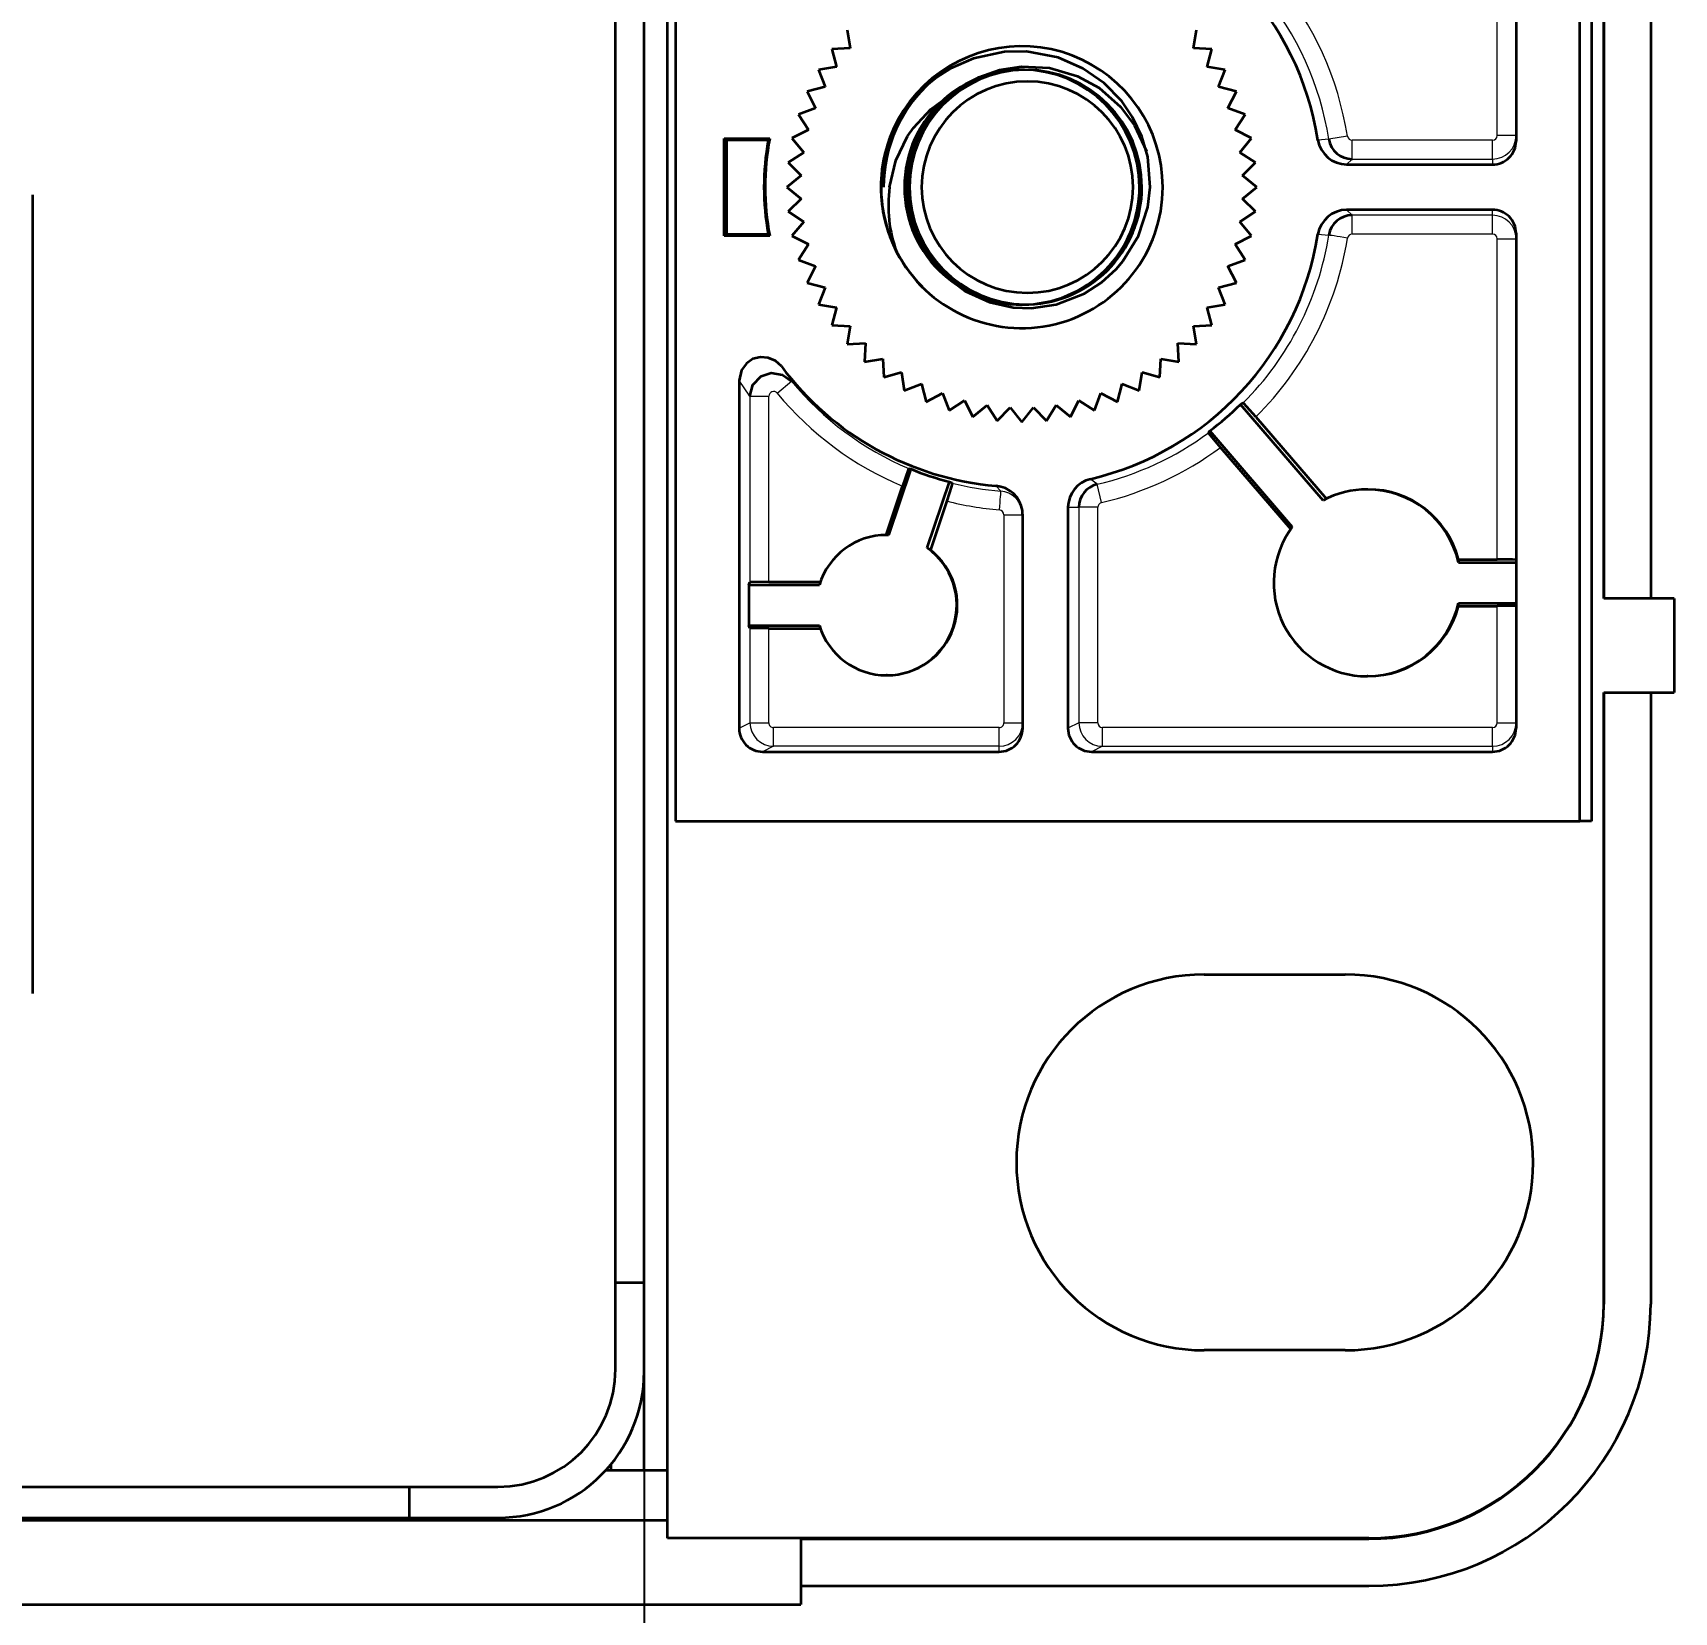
# Model space of a CAD drawing. Extents: x -1334 to -16, y -214 to 699.
# Drawn here: x -808.22 to -773.29, y 10.43 to 44.06 of the extents above; entities that cross this region are included whole.
import ezdxf

# ---------------------------------------------------------------- set-up
doc = ezdxf.new("R2010")
doc.units = 0
doc.dimstyles.get("Standard").update_dxf_attribs({"dimtxt": 0.18, "dimasz": 0.18, "dimexe": 0.18, "dimexo": 0.0625, "dimgap": 0.09, "dimtad": 0, "dimtih": 1, "dimtoh": 1, "dimdec": 4, "dimzin": 0, "dimdsep": 46, "dimtxsty": 'Standard', "dimcen": 0.09, "dimadec": 0, "dimazin": 0, "dimtfac": 1, "dimtdec": 4, "dimtofl": 0, "dimtmove": 0, "dimatfit": 3, "dimfxl": 1, "dimtolj": 1, "dimtzin": 0, "dimarcsym": 0})

# ---------------------------------------------------------------- blocks, each defined once
blk = doc.blocks.new('*D2')
at = {"color": 0, "lineweight": -2, "transparency": 16777216}
for p, q in [((-1164.451, 154.84), (-1164.451, -18.919)), ((-795.211, 16.82), (-795.211, -18.919)), ((-1161.951, -17.669), (-797.711, -17.669))]:
    blk.add_line(p, q, dxfattribs=at)
at = {"color": 0, "transparency": 16777216}
for points in [[(-1161.951, -17.252), (-1161.951, -18.086), (-1164.451, -17.669)], [(-797.711, -17.252), (-797.711, -18.086), (-795.211, -17.669)]]:
    blk.add_solid(points, dxfattribs=at)
at = {"layer": 'Defpoints', "color": 0, "transparency": 16777216}
for p in [(-1164.451, 155.465), (-795.211, 17.445), (-795.211, -17.669)]:
    blk.add_point(p, dxfattribs=at)
at = {"color": 0, "transparency": 16777216, "insert": (-982.702, -15.586), "char_height": 2.5, "attachment_point": 5}
blk.add_mtext('369,24', dxfattribs=at)

msp = doc.modelspace()

# ---------------------------------------------------------------- linework, layer by layer
at = {"color": 7, "lineweight": 35}
for p, q in [((-794.711, 12.01), (-794.711, 161.01)), ((-795.211, 13.455), (-795.211, 159.455)), ((-794.711, 13.455), (-794.711, 159.455)), ((-795.821, 15.605), (-795.821, 157.305)), ((-795.211, 17.445), (-795.211, 155.465)), ((-774.788, 141.01), (-774.788, 32.01)), ((-774.788, 32.01), (-774.788, 141.01)), ((-773.788, 141.01), (-773.788, 32.01)), ((-794.546, 68.27), (-794.546, 27.27)), ((-775.298, 27.27), (-775.298, 68.27)), ((-775.046, 68.27), (-775.046, 27.27)), ((-844.421, 13.105), (-798.321, 13.105)), ((-818.871, 12.395), (-794.711, 12.395)), ((-1167.875, 10.595), (-791.875, 10.595))]:
    msp.add_line(p, q, dxfattribs=at)
at = {"color": 7, "lineweight": 35, "ltscale": 0.300891}
msp.add_line((-776.654, 53.788), (-776.654, 41.752), dxfattribs=at)
at = {"color": 7, "lineweight": 13, "ltscale": 0.135114}
msp.add_line((-777.052, 41.868), (-777.052, 47.273), dxfattribs=at)
at = {"color": 7, "lineweight": 35, "ltscale": 0.009824}
for p, q in [((-790.889, 44.116), (-790.825, 43.728)), ((-783.52, 43.728), (-783.457, 44.116)), ((-790.825, 43.728), (-791.218, 43.709)), ((-791.218, 43.709), (-791.115, 43.33)), ((-783.128, 43.709), (-783.52, 43.728)), ((-783.231, 43.33), (-783.128, 43.709)), ((-791.115, 43.33), (-791.503, 43.27)), ((-782.843, 43.27), (-783.231, 43.33)), ((-791.503, 43.27), (-791.361, 42.904)), ((-782.985, 42.904), (-782.843, 43.27)), ((-791.361, 42.904), (-791.741, 42.804)), ((-791.741, 42.804), (-791.561, 42.454)), ((-791.928, 42.315), (-791.713, 41.987)), ((-791.713, 41.987), (-792.064, 41.81)), ((-782.282, 41.81), (-782.633, 41.987)), ((-792.064, 41.81), (-791.815, 41.505)), ((-782.531, 41.505), (-782.282, 41.81)), ((-792.145, 41.293), (-791.866, 41.016)), ((-782.479, 41.016), (-782.2, 41.293)), ((-791.866, 41.016), (-792.173, 40.77)), ((-782.173, 40.77), (-782.479, 41.016)), ((-792.173, 40.77), (-791.866, 40.524)), ((-791.866, 40.524), (-792.145, 40.248)), ((-782.479, 40.524), (-782.173, 40.77)), ((-782.2, 40.248), (-782.479, 40.524)), ((-791.815, 40.035), (-792.064, 39.731)), ((-782.282, 39.731), (-782.531, 40.035)), ((-792.064, 39.731), (-791.713, 39.554)), ((-791.713, 39.554), (-791.928, 39.225)), ((-782.633, 39.554), (-782.282, 39.731)), ((-791.561, 39.086), (-791.741, 38.736)), ((-782.605, 38.736), (-782.785, 39.086)), ((-791.741, 38.736), (-791.361, 38.636)), ((-791.361, 38.636), (-791.503, 38.27)), ((-782.843, 38.27), (-782.985, 38.636)), ((-791.503, 38.27), (-791.115, 38.21)), ((-791.115, 38.21), (-791.218, 37.831)), ((-783.231, 38.21), (-782.843, 38.27)), ((-783.128, 37.831), (-783.231, 38.21)), ((-791.218, 37.831), (-790.825, 37.812)), ((-790.825, 37.812), (-790.889, 37.424)), ((-783.52, 37.812), (-783.128, 37.831)), ((-783.457, 37.424), (-783.52, 37.812)), ((-790.889, 37.424), (-790.496, 37.447)), ((-790.496, 37.447), (-790.518, 37.054)), ((-783.827, 37.054), (-783.849, 37.447)), ((-790.131, 37.118), (-790.112, 36.725)), ((-784.234, 36.725), (-784.215, 37.118)), ((-790.112, 36.725), (-789.733, 36.828)), ((-789.733, 36.828), (-789.673, 36.44)), ((-784.673, 36.44), (-784.613, 36.828)), ((-789.673, 36.44), (-789.307, 36.582)), ((-789.307, 36.582), (-789.207, 36.202)), ((-789.207, 36.202), (-788.857, 36.382)), ((-788.857, 36.382), (-788.718, 36.015)), ((-785.628, 36.015), (-785.489, 36.382)), ((-785.139, 36.202), (-785.039, 36.582)), ((-788.389, 36.23), (-788.212, 35.879)), ((-788.212, 35.879), (-787.908, 36.128)), ((-787.695, 35.798), (-787.419, 36.077)), ((-787.419, 36.077), (-787.173, 35.77)), ((-787.173, 35.77), (-786.927, 36.077)), ((-786.927, 36.077), (-786.65, 35.798)), ((-786.438, 36.128), (-786.133, 35.879)), ((-786.133, 35.879), (-785.956, 36.23))]:
    msp.add_line(p, q, dxfattribs=at)
at = {"color": 7, "lineweight": 35, "ltscale": 0.009823}
for p, q in [((-782.605, 42.804), (-782.985, 42.904)), ((-782.785, 42.454), (-782.605, 42.804)), ((-782.418, 42.315), (-782.785, 42.454)), ((-782.633, 41.987), (-782.418, 42.315)), ((-791.815, 41.505), (-792.145, 41.293)), ((-782.2, 41.293), (-782.531, 41.505)), ((-792.145, 40.248), (-791.815, 40.035)), ((-782.531, 40.035), (-782.2, 40.248)), ((-782.418, 39.225), (-782.633, 39.554)), ((-782.785, 39.086), (-782.418, 39.225)), ((-782.985, 38.636), (-782.605, 38.736)), ((-783.849, 37.447), (-783.457, 37.424)), ((-784.215, 37.118), (-783.827, 37.054)), ((-784.613, 36.828), (-784.234, 36.725)), ((-785.489, 36.382), (-785.139, 36.202)), ((-785.039, 36.582), (-784.673, 36.44)), ((-788.718, 36.015), (-788.389, 36.23)), ((-787.908, 36.128), (-787.695, 35.798)), ((-786.65, 35.798), (-786.438, 36.128)), ((-785.956, 36.23), (-785.628, 36.015))]:
    msp.add_line(p, q, dxfattribs=at)
at = {"color": 7, "lineweight": 35, "ltscale": 0.009825}
for p, q in [((-791.561, 42.454), (-791.928, 42.315)), ((-791.928, 39.225), (-791.561, 39.086)), ((-790.518, 37.054), (-790.131, 37.118))]:
    msp.add_line(p, q, dxfattribs=at)
at = {"color": 7, "lineweight": 35, "ltscale": 0.051745}
msp.add_line((-793.507, 39.735), (-793.507, 41.805), dxfattribs=at)
at = {"color": 7, "lineweight": 35, "ltscale": 0.024217}
for p, q in [((-793.507, 41.805), (-792.538, 41.805)), ((-792.538, 39.735), (-793.507, 39.735))]:
    msp.add_line(p, q, dxfattribs=at)
at = {"color": 7, "lineweight": 35, "ltscale": 0.001432}
for p, q in [((-793.461, 41.77), (-793.507, 41.805)), ((-793.461, 39.77), (-793.507, 39.735))]:
    msp.add_line(p, q, dxfattribs=at)
at = {"color": 7, "lineweight": 35, "ltscale": 0.05}
for p, q in [((-793.461, 41.77), (-793.461, 39.77)), ((-773.288, 32.01), (-773.288, 30.01))]:
    msp.add_line(p, q, dxfattribs=at)
at = {"color": 7, "lineweight": 35, "ltscale": 0.022292}
for p, q in [((-792.57, 41.77), (-793.461, 41.77)), ((-793.461, 39.77), (-792.57, 39.77))]:
    msp.add_line(p, q, dxfattribs=at)
at = {"color": 7, "lineweight": 35, "ltscale": 0.001178}
msp.add_line((-792.538, 41.805), (-792.57, 41.77), dxfattribs=at)
at = {"color": 7, "lineweight": 13, "ltscale": 0.005769}
for p, q in [((-780.639, 41.791), (-780.869, 41.773)), ((-780.869, 39.767), (-780.639, 39.749))]:
    msp.add_line(p, q, dxfattribs=at)
at = {"color": 7, "lineweight": 13, "ltscale": 0.010051}
for p, q in [((-780.242, 41.854), (-780.639, 41.791)), ((-792.958, 36.322), (-792.556, 36.322)), ((-792.958, 29.368), (-792.556, 29.368))]:
    msp.add_line(p, q, dxfattribs=at)
at = {"color": 7, "lineweight": 13, "ltscale": 0.074725}
for p, q in [((-777.152, 41.768), (-780.141, 41.768)), ((-780.143, 41.368), (-777.154, 41.368)), ((-777.154, 40.172), (-780.143, 40.172)), ((-777.152, 39.772), (-780.141, 39.772))]:
    msp.add_line(p, q, dxfattribs=at)
at = {"color": 7, "lineweight": 13, "ltscale": 0.009947}
for p, q in [((-776.654, 41.868), (-777.052, 41.868)), ((-777.052, 39.672), (-776.654, 39.672)), ((-787.552, 33.791), (-787.154, 33.791)), ((-787.552, 29.368), (-787.154, 29.368)), ((-777.052, 29.368), (-776.654, 29.368))]:
    msp.add_line(p, q, dxfattribs=at)
at = {"color": 7, "lineweight": 13, "ltscale": 0.004091}
msp.add_line((-780.259, 41.252), (-780.143, 41.368), dxfattribs=at)
at = {"color": 7, "lineweight": 35, "ltscale": 0.077618}
for p, q in [((-780.259, 41.252), (-777.154, 41.252)), ((-777.154, 40.288), (-780.259, 40.288))]:
    msp.add_line(p, q, dxfattribs=at)
at = {"color": 7, "lineweight": 13, "ltscale": 0.002893}
for p, q in [((-777.154, 41.368), (-777.154, 41.252)), ((-787.654, 28.752), (-787.654, 28.868)), ((-777.154, 28.868), (-777.154, 28.752))]:
    msp.add_line(p, q, dxfattribs=at)
at = {"color": 7, "lineweight": 35, "ltscale": 0.425}
msp.add_line((-808.221, 23.605), (-808.221, 40.605), dxfattribs=at)
at = {"color": 7, "lineweight": 13, "ltscale": 0.004092}
msp.add_line((-780.143, 40.172), (-780.259, 40.288), dxfattribs=at)
at = {"color": 7, "lineweight": 13, "ltscale": 0.002894}
msp.add_line((-777.154, 40.172), (-777.154, 40.288), dxfattribs=at)
at = {"color": 7, "lineweight": 13, "ltscale": 0.01}
msp.add_line((-780.141, 39.772), (-780.143, 40.172), dxfattribs=at)
at = {"color": 7, "lineweight": 35, "ltscale": 0.001177}
msp.add_line((-792.57, 39.77), (-792.538, 39.735), dxfattribs=at)
at = {"color": 7, "lineweight": 13, "ltscale": 0.170687}
msp.add_line((-777.052, 32.845), (-777.052, 39.672), dxfattribs=at)
at = {"color": 7, "lineweight": 35, "ltscale": 0.263391}
msp.add_line((-776.654, 39.788), (-776.654, 29.252), dxfattribs=at)
at = {"color": 7, "lineweight": 13, "ltscale": 0.010184}
msp.add_line((-792.958, 36.322), (-793.19, 36.657), dxfattribs=at)
at = {"color": 7, "lineweight": 35, "ltscale": 0.185116}
msp.add_line((-793.19, 36.657), (-793.19, 29.252), dxfattribs=at)
at = {"color": 7, "lineweight": 13, "ltscale": 0.00996}
msp.add_line((-792.379, 36.385), (-792.072, 36.64), dxfattribs=at)
at = {"color": 7, "lineweight": 13, "ltscale": 0.099065}
msp.add_line((-792.958, 36.322), (-792.958, 32.359), dxfattribs=at)
at = {"color": 7, "lineweight": 13, "ltscale": 0.098805}
msp.add_line((-792.556, 32.37), (-792.556, 36.322), dxfattribs=at)
at = {"color": 7, "lineweight": 35, "ltscale": 0.001614}
msp.add_line((-782.518, 36.146), (-782.461, 36.176), dxfattribs=at)
at = {"color": 7, "lineweight": 35, "ltscale": 0.067401}
for p, q in [((-780.76, 34.102), (-782.518, 36.146)), ((-783.174, 35.582), (-781.415, 33.538))]:
    msp.add_line(p, q, dxfattribs=at)
at = {"color": 7, "lineweight": 35, "ltscale": 0.057607}
msp.add_line((-782.19, 35.879), (-780.687, 34.132), dxfattribs=at)
at = {"color": 7, "lineweight": 35, "ltscale": 0.001214}
msp.add_line((-783.199, 35.54), (-783.174, 35.582), dxfattribs=at)
at = {"color": 7, "lineweight": 35, "ltscale": 0.057332}
msp.add_line((-781.449, 33.492), (-782.944, 35.23), dxfattribs=at)
at = {"color": 7, "lineweight": 35, "ltscale": 0.037104}
for p, q in [((-789.535, 34.771), (-790.007, 33.364)), ((-789.187, 33.089), (-788.715, 34.496))]:
    msp.add_line(p, q, dxfattribs=at)
at = {"color": 7, "lineweight": 35, "ltscale": 0.001113}
msp.add_line((-789.578, 34.782), (-789.535, 34.771), dxfattribs=at)
at = {"color": 7, "lineweight": 35, "ltscale": 0.027453}
for p, q in [((-790.063, 33.364), (-789.713, 34.405)), ((-788.77, 34.089), (-789.119, 33.048))]:
    msp.add_line(p, q, dxfattribs=at)
at = {"color": 7, "lineweight": 35, "ltscale": 0.001631}
msp.add_line((-788.715, 34.496), (-788.655, 34.472), dxfattribs=at)
at = {"color": 7, "lineweight": 13, "ltscale": 0.003911}
msp.add_line((-787.723, 34.412), (-787.617, 34.296), dxfattribs=at)
at = {"color": 7, "lineweight": 13, "ltscale": 0.004536}
msp.add_line((-785.571, 34.444), (-785.713, 34.557), dxfattribs=at)
at = {"color": 7, "lineweight": 13, "ltscale": 0.010012}
msp.add_line((-785.477, 34.055), (-785.571, 34.444), dxfattribs=at)
at = {"color": 7, "lineweight": 35, "ltscale": 0.000325012}
for p, q in [((-779.808, 34.337), (-779.821, 34.337)), ((-779.808, 30.357), (-779.821, 30.357))]:
    msp.add_line(p, q, dxfattribs=at)
at = {"color": 7, "lineweight": 35, "ltscale": 0.117578}
msp.add_line((-786.19, 33.955), (-786.19, 29.252), dxfattribs=at)
at = {"color": 7, "lineweight": 13, "ltscale": 0.005786}
msp.add_line((-786.19, 33.955), (-785.958, 33.955), dxfattribs=at)
at = {"color": 7, "lineweight": 13, "ltscale": 0.114685}
for p, q in [((-785.958, 33.955), (-785.958, 29.368)), ((-785.556, 29.368), (-785.556, 33.955))]:
    msp.add_line(p, q, dxfattribs=at)
at = {"color": 7, "lineweight": 13, "ltscale": 0.010052}
for p, q in [((-785.556, 33.955), (-785.958, 33.955)), ((-785.556, 29.368), (-785.958, 29.368))]:
    msp.add_line(p, q, dxfattribs=at)
at = {"color": 7, "lineweight": 13, "ltscale": 0.110581}
msp.add_line((-787.552, 33.791), (-787.552, 29.368), dxfattribs=at)
at = {"color": 7, "lineweight": 35, "ltscale": 0.000429587}
msp.add_line((-787.16, 33.866), (-787.161, 33.883), dxfattribs=at)
at = {"color": 7, "lineweight": 35, "ltscale": 0.113474}
msp.add_line((-787.154, 29.252), (-787.154, 33.791), dxfattribs=at)
at = {"color": 7, "lineweight": 35, "ltscale": 0.000897367}
msp.add_line((-790.007, 33.364), (-790.043, 33.365), dxfattribs=at)
at = {"color": 7, "lineweight": 35, "ltscale": 0.001984}
msp.add_line((-789.119, 33.048), (-789.187, 33.089), dxfattribs=at)
at = {"color": 7, "lineweight": 35, "ltscale": 0.020717}
for p, q in [((-777.881, 32.845), (-777.052, 32.845)), ((-777.881, 31.85), (-777.052, 31.85))]:
    msp.add_line(p, q, dxfattribs=at)
at = {"color": 7, "lineweight": 35, "ltscale": 0.00163}
for p, q in [((-777.881, 32.845), (-777.878, 32.78)), ((-777.881, 31.85), (-777.878, 31.915))]:
    msp.add_line(p, q, dxfattribs=at)
at = {"color": 7, "lineweight": 35, "ltscale": 0.030598}
for p, q in [((-777.878, 32.78), (-776.654, 32.78)), ((-777.878, 31.915), (-776.654, 31.915))]:
    msp.add_line(p, q, dxfattribs=at)
at = {"color": 7, "lineweight": 35, "ltscale": 0.001474}
for p, q in [((-792.98, 32.304), (-792.958, 32.359)), ((-792.958, 31.385), (-792.98, 31.44))]:
    msp.add_line(p, q, dxfattribs=at)
at = {"color": 7, "lineweight": 35, "ltscale": 0.037503}
for p, q in [((-792.98, 32.304), (-791.48, 32.304)), ((-792.98, 31.44), (-791.48, 31.44))]:
    msp.add_line(p, q, dxfattribs=at)
at = {"color": 7, "lineweight": 35, "ltscale": 0.021619}
msp.add_line((-792.98, 32.304), (-792.98, 31.44), dxfattribs=at)
at = {"color": 7, "lineweight": 35, "ltscale": 0.027438}
for p, q in [((-792.556, 32.37), (-791.458, 32.37)), ((-792.556, 31.374), (-791.458, 31.374))]:
    msp.add_line(p, q, dxfattribs=at)
at = {"color": 7, "lineweight": 13, "ltscale": 0.062042}
msp.add_line((-777.052, 29.368), (-777.052, 31.85), dxfattribs=at)
at = {"color": 7, "lineweight": 35, "ltscale": 0.0375}
for p, q in [((-773.288, 32.01), (-774.788, 32.01)), ((-774.788, 30.01), (-773.288, 30.01))]:
    msp.add_line(p, q, dxfattribs=at)
at = {"color": 7, "lineweight": 13, "ltscale": 0.050422}
msp.add_line((-792.958, 31.385), (-792.958, 29.368), dxfattribs=at)
at = {"color": 7, "lineweight": 13, "ltscale": 0.050161}
msp.add_line((-792.556, 29.368), (-792.556, 31.374), dxfattribs=at)
at = {"color": 7, "lineweight": 35, "ltscale": 0.000326538}
msp.add_line((-790.038, 30.379), (-790.051, 30.379), dxfattribs=at)
at = {"color": 7, "lineweight": 35, "ltscale": 0.325372}
for p, q in [((-774.788, 30.01), (-774.788, 16.995)), ((-773.788, 30.01), (-773.788, 16.995))]:
    msp.add_line(p, q, dxfattribs=at)
at = {"color": 7, "lineweight": 35, "ltscale": 0.325}
msp.add_line((-774.788, 17.01), (-774.788, 30.01), dxfattribs=at)
at = {"color": 7, "lineweight": 13, "ltscale": 0.006469}
for p, q in [((-793.19, 29.252), (-792.958, 29.368)), ((-785.958, 29.368), (-786.19, 29.252)), ((-792.458, 28.868), (-792.69, 28.752)), ((-785.458, 28.868), (-785.69, 28.752))]:
    msp.add_line(p, q, dxfattribs=at)
at = {"color": 7, "lineweight": 13, "ltscale": 0.120102}
msp.add_line((-787.652, 29.268), (-792.456, 29.268), dxfattribs=at)
at = {"color": 7, "lineweight": 13, "ltscale": 0.207602}
for p, q in [((-777.152, 29.268), (-785.456, 29.268)), ((-785.458, 28.868), (-777.154, 28.868))]:
    msp.add_line(p, q, dxfattribs=at)
at = {"color": 7, "lineweight": 35, "ltscale": 0.12589}
msp.add_line((-792.69, 28.752), (-787.654, 28.752), dxfattribs=at)
at = {"color": 7, "lineweight": 13, "ltscale": 0.120103}
msp.add_line((-787.654, 28.868), (-792.458, 28.868), dxfattribs=at)
at = {"color": 7, "lineweight": 35, "ltscale": 0.213388}
msp.add_line((-785.69, 28.752), (-777.154, 28.752), dxfattribs=at)
at = {"color": 7, "lineweight": 35, "ltscale": 0.48121}
msp.add_line((-794.546, 27.27), (-775.298, 27.27), dxfattribs=at)
at = {"color": 7, "lineweight": 35, "ltscale": 0.006282}
msp.add_line((-775.046, 27.27), (-775.298, 27.27), dxfattribs=at)
at = {"color": 7, "lineweight": 35, "ltscale": 0.075}
for p, q in [((-783.288, 24.01), (-780.288, 24.01)), ((-780.288, 16.01), (-783.288, 16.01))]:
    msp.add_line(p, q, dxfattribs=at)
at = {"color": 7, "lineweight": 35, "ltscale": 0.015251}
msp.add_line((-795.211, 17.445), (-795.821, 17.445), dxfattribs=at)
at = {"color": 7, "lineweight": 35, "ltscale": 0.04725}
msp.add_line((-795.211, 15.555), (-795.211, 17.445), dxfattribs=at)
at = {"color": 7, "lineweight": 35, "ltscale": 0.002902}
msp.add_line((-796.028, 13.455), (-795.911, 13.455), dxfattribs=at)
at = {"color": 7, "lineweight": 13, "ltscale": 0.003358}
msp.add_line((-795.911, 13.59), (-795.911, 13.455), dxfattribs=at)
at = {"color": 7, "lineweight": 35, "ltscale": 0.003358}
msp.add_line((-795.911, 13.455), (-795.911, 13.59), dxfattribs=at)
at = {"color": 7, "lineweight": 35, "ltscale": 0.012373}
msp.add_line((-795.911, 13.455), (-795.417, 13.455), dxfattribs=at)
at = {"color": 7, "lineweight": 35, "ltscale": 0.005127}
msp.add_line((-795.417, 13.455), (-795.211, 13.455), dxfattribs=at)
at = {"color": 7, "lineweight": 35, "ltscale": 0.0125}
msp.add_line((-795.211, 13.455), (-794.711, 13.455), dxfattribs=at)
at = {"color": 7, "lineweight": 35, "ltscale": 0.0165}
msp.add_line((-800.211, 13.105), (-800.211, 12.445), dxfattribs=at)
at = {"color": 7, "lineweight": 35, "ltscale": 0.466501}
msp.add_line((-818.871, 12.445), (-800.211, 12.445), dxfattribs=at)
at = {"color": 7, "lineweight": 35, "ltscale": 0.047249}
msp.add_line((-800.211, 12.445), (-798.321, 12.445), dxfattribs=at)
at = {"color": 7, "lineweight": 35, "ltscale": 0.001252}
msp.add_line((-798.371, 12.445), (-798.371, 12.395), dxfattribs=at)
at = {"color": 7, "lineweight": 35, "ltscale": 0.373085}
msp.add_line((-779.788, 12.01), (-794.711, 12.01), dxfattribs=at)
at = {"color": 7, "lineweight": 35, "ltscale": 0.035372}
msp.add_line((-791.875, 12.01), (-791.875, 10.595), dxfattribs=at)
at = {"color": 7, "lineweight": 35, "ltscale": 0.302171}
for p, q in [((-791.875, 11.995), (-779.788, 11.995)), ((-791.875, 10.995), (-779.788, 10.995))]:
    msp.add_line(p, q, dxfattribs=at)
at = {"color": 7, "lineweight": 35}
for points in [[(-784.439, 40.77), (-784.493, 41.418), (-784.619, 41.85), (-784.814, 42.259), (-785.045, 42.597), (-785.422, 42.986), (-785.871, 43.296), (-786.402, 43.527), (-787.073, 43.656), (-787.54, 43.65), (-788.2, 43.51), (-788.688, 43.295), (-788.978, 43.112), (-789.245, 42.896)], [(-788.508, 42.861), (-788.088, 43.108), (-787.648, 43.266), (-787.178, 43.341), (-786.581, 43.309), (-785.989, 43.135), (-785.529, 42.881), (-785.07, 42.479), (-784.776, 42.084), (-784.52, 41.537)], [(-789.987, 40.77), (-789.851, 41.339), (-789.603, 41.852), (-789.477, 42.035), (-789.107, 42.428), (-788.841, 42.63)], [(-788.841, 38.91), (-788.38, 38.557), (-787.862, 38.321), (-787.358, 38.21), (-786.969, 38.196), (-786.438, 38.274), (-785.837, 38.508), (-785.476, 38.742), (-785.155, 39.033), (-785.019, 39.192), (-784.687, 39.733), (-784.489, 40.342), (-784.439, 40.77)], [(-792.289, 36.956), (-792.413, 37.07), (-792.568, 37.138), (-792.734, 37.153), (-792.896, 37.112), (-793.035, 37.013), (-793.135, 36.875), (-793.19, 36.657)], [(-792.958, 36.322), (-792.894, 36.559), (-792.722, 36.745), (-792.51, 36.817), (-792.264, 36.778), (-792.072, 36.64)], [(-782.19, 35.879), (-782.446, 36.164), (-782.459, 36.175), (-782.46, 36.176), (-782.461, 36.176)], [(-782.944, 35.23), (-783.189, 35.525), (-783.199, 35.538), (-783.199, 35.54)], [(-789.578, 34.782), (-789.579, 34.781), (-789.583, 34.774), (-789.713, 34.405)], [(-788.655, 34.472), (-788.654, 34.471), (-788.655, 34.464), (-788.669, 34.407), (-788.77, 34.089)], [(-776.654, 32.834), (-776.655, 32.835), (-776.663, 32.837), (-776.726, 32.84), (-777.052, 32.845)], [(-792.556, 32.37), (-792.938, 32.362), (-792.956, 32.36), (-792.958, 32.359)], [(-776.654, 31.86), (-776.655, 31.859), (-776.663, 31.858), (-776.726, 31.854), (-777.052, 31.85)], [(-792.556, 31.374), (-792.938, 31.382), (-792.956, 31.384), (-792.958, 31.385)]]:
    msp.add_lwpolyline(points, dxfattribs=at)
for centre, radius, start, end in [((-787.119, 40.769), 3.001, 132.516, 179.9852), ((-787.114, 40.769), 3.001, 131.2199, 179.9844), ((-787.168, 40.769), 2.501, 90.002, 179.9738), ((-787.163, 40.769), 2.501, 90.0617, 179.9738), ((-787.158, 40.769), 2.501, 90.1217, 179.9739), ((-787.153, 40.769), 2.501, 90.1817, 179.9738), ((-787.147, 40.769), 2.501, 90.2417, 179.9739), ((-787.142, 40.769), 2.501, 90.3017, 179.9738), ((-787.137, 40.769), 2.501, 90.3617, 179.9739), ((-787.132, 40.769), 2.501, 90.4217, 179.9739), ((-787.121, 40.769), 2.501, 90.5417, 179.9739), ((-787.17, 40.77), 2.5, 89.9869, 131.9232), ((-787.169, 40.769), 2.501, 0.0219, 90.0105), ((-787.164, 40.769), 2.501, 0.0224, 90.011), ((-787.159, 40.769), 2.501, 0.0226, 90.0096), ((-787.154, 40.769), 2.501, 0.0224, 90.0093), ((-787.148, 40.769), 2.501, 0.0226, 90.0093), ((-787.143, 40.769), 2.501, 0.0224, 90.0093), ((-787.138, 40.769), 2.501, 0.0225, 90.0097), ((-787.133, 40.769), 2.501, 0.0225, 90.0094), ((-787.127, 40.769), 2.501, 0.0224, 90.0095), ((-787.122, 40.769), 2.501, 0.0226, 90.0082), ((-787.117, 40.769), 2.501, 0.0224, 90.0093), ((-787.148, 40.77), 2.999, 140.5549, 179.9969), ((-787.141, 40.77), 3, 138.7528, 179.9898), ((-787.135, 40.769), 3.001, 137.0606, 179.9853), ((-787.13, 40.769), 3, 135.4061, 179.9874), ((-787.125, 40.769), 3.001, 133.9123, 179.9843), ((-787.239, 40.698), 2.976, 132.3913, 150.7591), ((-787.113, 40.769), 2.5, 131.9057, 179.985), ((-787.093, 40.893), 2.424, 127.3088, 134.2278), ((-787.164, 40.769), 3.003, 149.5903, 179.9783), ((-787.161, 40.769), 3.001, 147.0712, 179.9849), ((-787.157, 40.77), 2.999, 144.7579, 179.9924), ((-787.152, 40.77), 2.999, 142.5591, 179.9941), ((-787.165, 40.768), 3.007, 152.4629, 179.9623), ((-780.252, 41.878), 0.626, 189.6684, 269.3719), ((-780.136, 41.878), 0.511, 189.8409, 269.1985), ((-777.154, 41.752), 0.5, 269.9998, 0.0017), ((-787.177, 40.768), 2.995, 179.9573, 207.4174), ((-787.169, 40.769), 2.998, 179.9722, 225.0353), ((-787.167, 40.378), 2.846, 172.0871, 200.343), ((-787.17, 40.769), 2.499, 179.9793, 228.0553), ((-787.167, 40.769), 2.499, 179.9692, 269.9998), ((-787.165, 40.769), 2.499, 179.9732, 269.9864), ((-787.16, 40.769), 2.499, 179.9732, 269.9864), ((-787.155, 40.769), 2.499, 179.9732, 269.9837), ((-787.15, 40.769), 2.499, 179.9732, 269.9864), ((-787.144, 40.769), 2.499, 179.9732, 269.9864), ((-787.139, 40.769), 2.499, 179.9732, 269.9864), ((-787.134, 40.769), 2.499, 179.9732, 269.9864), ((-787.129, 40.769), 2.499, 179.9732, 269.9836), ((-787.123, 40.769), 2.499, 179.9732, 269.9864), ((-787.118, 40.769), 2.499, 179.9732, 269.9864), ((-787.166, 40.768), 2.498, 269.9847, 0.0429), ((-787.161, 40.768), 2.498, 269.8726, 0.0429), ((-787.156, 40.768), 2.498, 269.768, 0.0429), ((-787.151, 40.768), 2.498, 269.6703, 0.0427), ((-787.145, 40.768), 2.498, 269.579, 0.0429), ((-787.14, 40.768), 2.498, 269.4941, 0.0427), ((-787.135, 40.768), 2.498, 269.4159, 0.0427), ((-787.13, 40.768), 2.498, 269.345, 0.0427), ((-787.124, 40.768), 2.498, 269.2831, 0.0425), ((-787.119, 40.768), 2.498, 269.2326, 0.0427), ((-787.114, 40.768), 2.498, 269.1988, 0.0425), ((-780.252, 39.662), 0.626, 90.6282, 170.3318), ((-777.154, 39.788), 0.5, 359.9989, 90.0008), ((-780.136, 39.662), 0.511, 90.8007, 170.1583), ((-787.113, 40.769), 2.498, 228.0579, 269.9437), ((-785.564, 33.949), 0.626, 103.7881, 179.4253), ((-785.448, 33.949), 0.511, 103.9442, 179.2697), ((-787.661, 33.791), 0.507, 360, 8.514), ((-790.051, 31.872), 1.493, 196.8389, 269.9997), ((-792.69, 29.252), 0.5, 179.9992, 269.9999), ((-787.654, 29.252), 0.5, 270.0001, 0.0008), ((-785.69, 29.252), 0.5, 179.9989, 270.0008), ((-777.154, 29.252), 0.5, 269.9998, 0.0017), ((-783.288, 20.01), 4, 90, 270), ((-780.288, 20.01), 4, 270, 90), ((-779.788, 17.01), 5, 270, 0), ((-779.788, 16.995), 6, 270, 0), ((-779.788, 16.995), 5, 270, 360), ((-798.321, 15.605), 2.5, 270, 360), ((-798.321, 15.555), 3.11, 270, 360)]:
    msp.add_arc(centre, radius, start, end, dxfattribs=at)
at = {"color": 7, "lineweight": 13}
for centre, radius, start, end in [((-780.133, 41.879), 0.112, 193.1124, 265.9826), ((-777.154, 41.868), 0.5, 270.0011, 359.9995), ((-777.152, 41.868), 0.1, 269.9683, 359.8495), ((-780.133, 39.661), 0.112, 94.0765, 166.9387), ((-777.152, 39.672), 0.1, 359.9673, 89.8486), ((-784.469, 42.079), 9.348, 213.2289, 215.5778), ((-792.456, 36.322), 0.0996, 39.2895, 180.1805), ((-787.661, 33.791), 0.507, 8.5138, 85.0445), ((-787.053, 40.775), 6.903, 255.5981, 265.0419), ((-785.443, 33.947), 0.114, 107.5947, 175.6101), ((-792.456, 29.368), 0.0999, 179.9979, 270.0345), ((-787.652, 29.368), 0.0999, 269.9988, 0.0354), ((-785.456, 29.368), 0.1, 179.9673, 269.8486), ((-777.154, 29.368), 0.5, 270.0011, 359.9995), ((-777.152, 29.368), 0.1, 269.9683, 359.8495)]:
    msp.add_arc(centre, radius, start, end, dxfattribs=at)
at = {"color": 7, "lineweight": 35}
for centre, major_axis, start_param, end_param in [((-787.172, 40.77), (0.001, 6.382), 4.870376, 6.052767), ((-787.173, 40.77), (-0.001, -3), 1.570987, 5.191062), ((-787.064, 40.77), (0, -2.5), 3.162653, 4.71258), ((-787.054, 40.77), (0, 2.25), 4.71258, 10.995765), ((-787.17, 40.77), (0, 2.5), 0.731977, 2.409998), ((-787.113, 40.77), (0, -2.5), 3.873569, 5.55159), ((-787.161, 40.77), (-0.001, -5.5), 4.529745, 4.895415), ((-787.172, 40.77), (0.001, 5.465), 1.380469, 1.761505), ((-787.173, 40.77), (0.001, 3), 2.049469, 4.71258), ((-787.064, 40.77), (0, -2.5), 4.71258, 6.269351), ((-787.172, 40.77), (0.001, 6.382), 3.372392, 4.554784), ((-787.172, 40.77), (-0.001, -6.382), 5.353161, 6.196902), ((-787.067, 40.77), (-0.001, -6.487), 0.643953, 0.777357), ((-787.067, 40.77), (-0.001, -6.487), 5.89307, 6.026474), ((-787.777, 33.791), (0, 0.623), 4.861011, 6.196895), ((-779.821, 32.347), (0, 1.99), 0.000191, 0.49164), ((-779.821, 32.347), (0, 1.99), 4.931594, 6.283376), ((-779.808, 32.347), (0, -1.99), 1.823667, 3.141784), ((-787.777, 33.791), (0, 0.623), 4.71258, 4.861011), ((-779.821, 32.347), (0, 1.99), 0.929669, 3.141784), ((-790.051, 31.872), (0, 1.493), 0.000191, 1.277084), ((-790.051, 31.872), (0, 1.493), 6.253675, 6.283376), ((-790.051, 31.872), (0, 1.493), 3.141784, 5.665869), ((-790.038, 31.872), (0, -1.493), 0.000191, 2.478342), ((-779.821, 32.347), (0, 1.99), 3.141784, 4.493566), ((-779.808, 32.347), (0, -1.99), 0.000191, 1.318307)]:
    msp.add_ellipse(centre, major_axis=major_axis, ratio=0.999986, start_param=start_param, end_param=end_param, dxfattribs=at)
at = {"color": 7, "lineweight": 13}
for centre, major_axis, ratio, start_param, end_param in [((-787.054, 40.77), (0.001, 6.898), 0.999986, 4.870376, 5.408489), ((-787.056, 40.77), (-0.001, -6.498), 0.999986, 1.728783, 2.264052), ((-780.143, 41.768), (0, 0.4), 0.005236, 3.146828, 4.712388), ((-777.154, 41.768), (0, 0.4), 0.005236, 3.146828, 4.712388), ((-777.154, 39.672), (0.5, 0), 0.999986, 0, 1.570769), ((-777.154, 39.772), (0, 0.4), 0.005236, 4.712388, 6.277948), ((-787.056, 40.77), (-0.001, -6.498), 0.999986, 0.785686, 1.413192), ((-787.054, 40.77), (0.001, 6.898), 0.999986, 3.924435, 4.554784), ((-780.244, 39.686), (-0.395, 0.063), 0.000822, 4.707218, 6.272778), ((-787.054, 40.77), (0.001, 6.898), 0.999986, 2.259871, 2.745992), ((-787.056, 40.77), (-0.001, -6.498), 0.999986, 5.401464, 5.88474), ((-787.056, 40.77), (-0.001, -6.498), 0.999986, 0.2308, 0.635623), ((-787.054, 40.77), (0.001, 6.898), 0.999986, 3.372392, 3.78006), ((-787.056, 40.77), (0.001, 6.498), 0.999986, 2.893211, 3.05531), ((-787.652, 33.898), (-0.035, -0.398), 0.005216, 1.571248, 3.138117), ((-787.659, 33.791), (0, 0.107), 0.999986, 4.71258, 6.196894), ((-792.458, 29.368), (0.224, -0.447), 0.999931, 4.24884, 5.819609), ((-787.654, 29.368), (0.5, 0), 0.999986, 4.712416, 6.283185), ((-785.458, 29.368), (-0.224, 0.447), 0.999931, 1.107247, 2.678016), ((-792.458, 29.268), (0, 0.4), 0.005236, 3.146828, 4.712388), ((-787.654, 29.268), (0, 0.4), 0.005236, 3.146828, 4.712388), ((-785.458, 29.268), (0, 0.4), 0.005236, 3.146828, 4.712388), ((-777.154, 29.268), (0, 0.4), 0.005236, 3.146828, 4.712388)]:
    msp.add_ellipse(centre, major_axis=major_axis, ratio=ratio, start_param=start_param, end_param=end_param, dxfattribs=at)

# ---------------------------------------------------------------- dimensions: what is measured, and where the dimension line sits
dim = msp.add_linear_dim(base=(-795.211, -17.669), p1=(-1164.451, 155.465), p2=(-795.211, 17.445), dimstyle='Standard', override={"dimtxt": 2.5, "dimasz": 2.5, "dimexe": 1.25, "dimexo": 0.625, "dimgap": 0.625, "dimtad": 1, "dimtih": 0, "dimtoh": 0, "dimdec": 2, "dimzin": 8, "dimdsep": 44, "dimcen": 2.5, "dimtdec": 2, "dimtofl": 1, "dimatfit": 0, "dimtolj": 0, "dimtzin": 8})
dim.commit()
dim.dimension.update_dxf_attribs({"geometry": '*D2', "text_midpoint": (-982.702, -17.669), "dimtype": 160})

doc.saveas('drawing.dxf')
